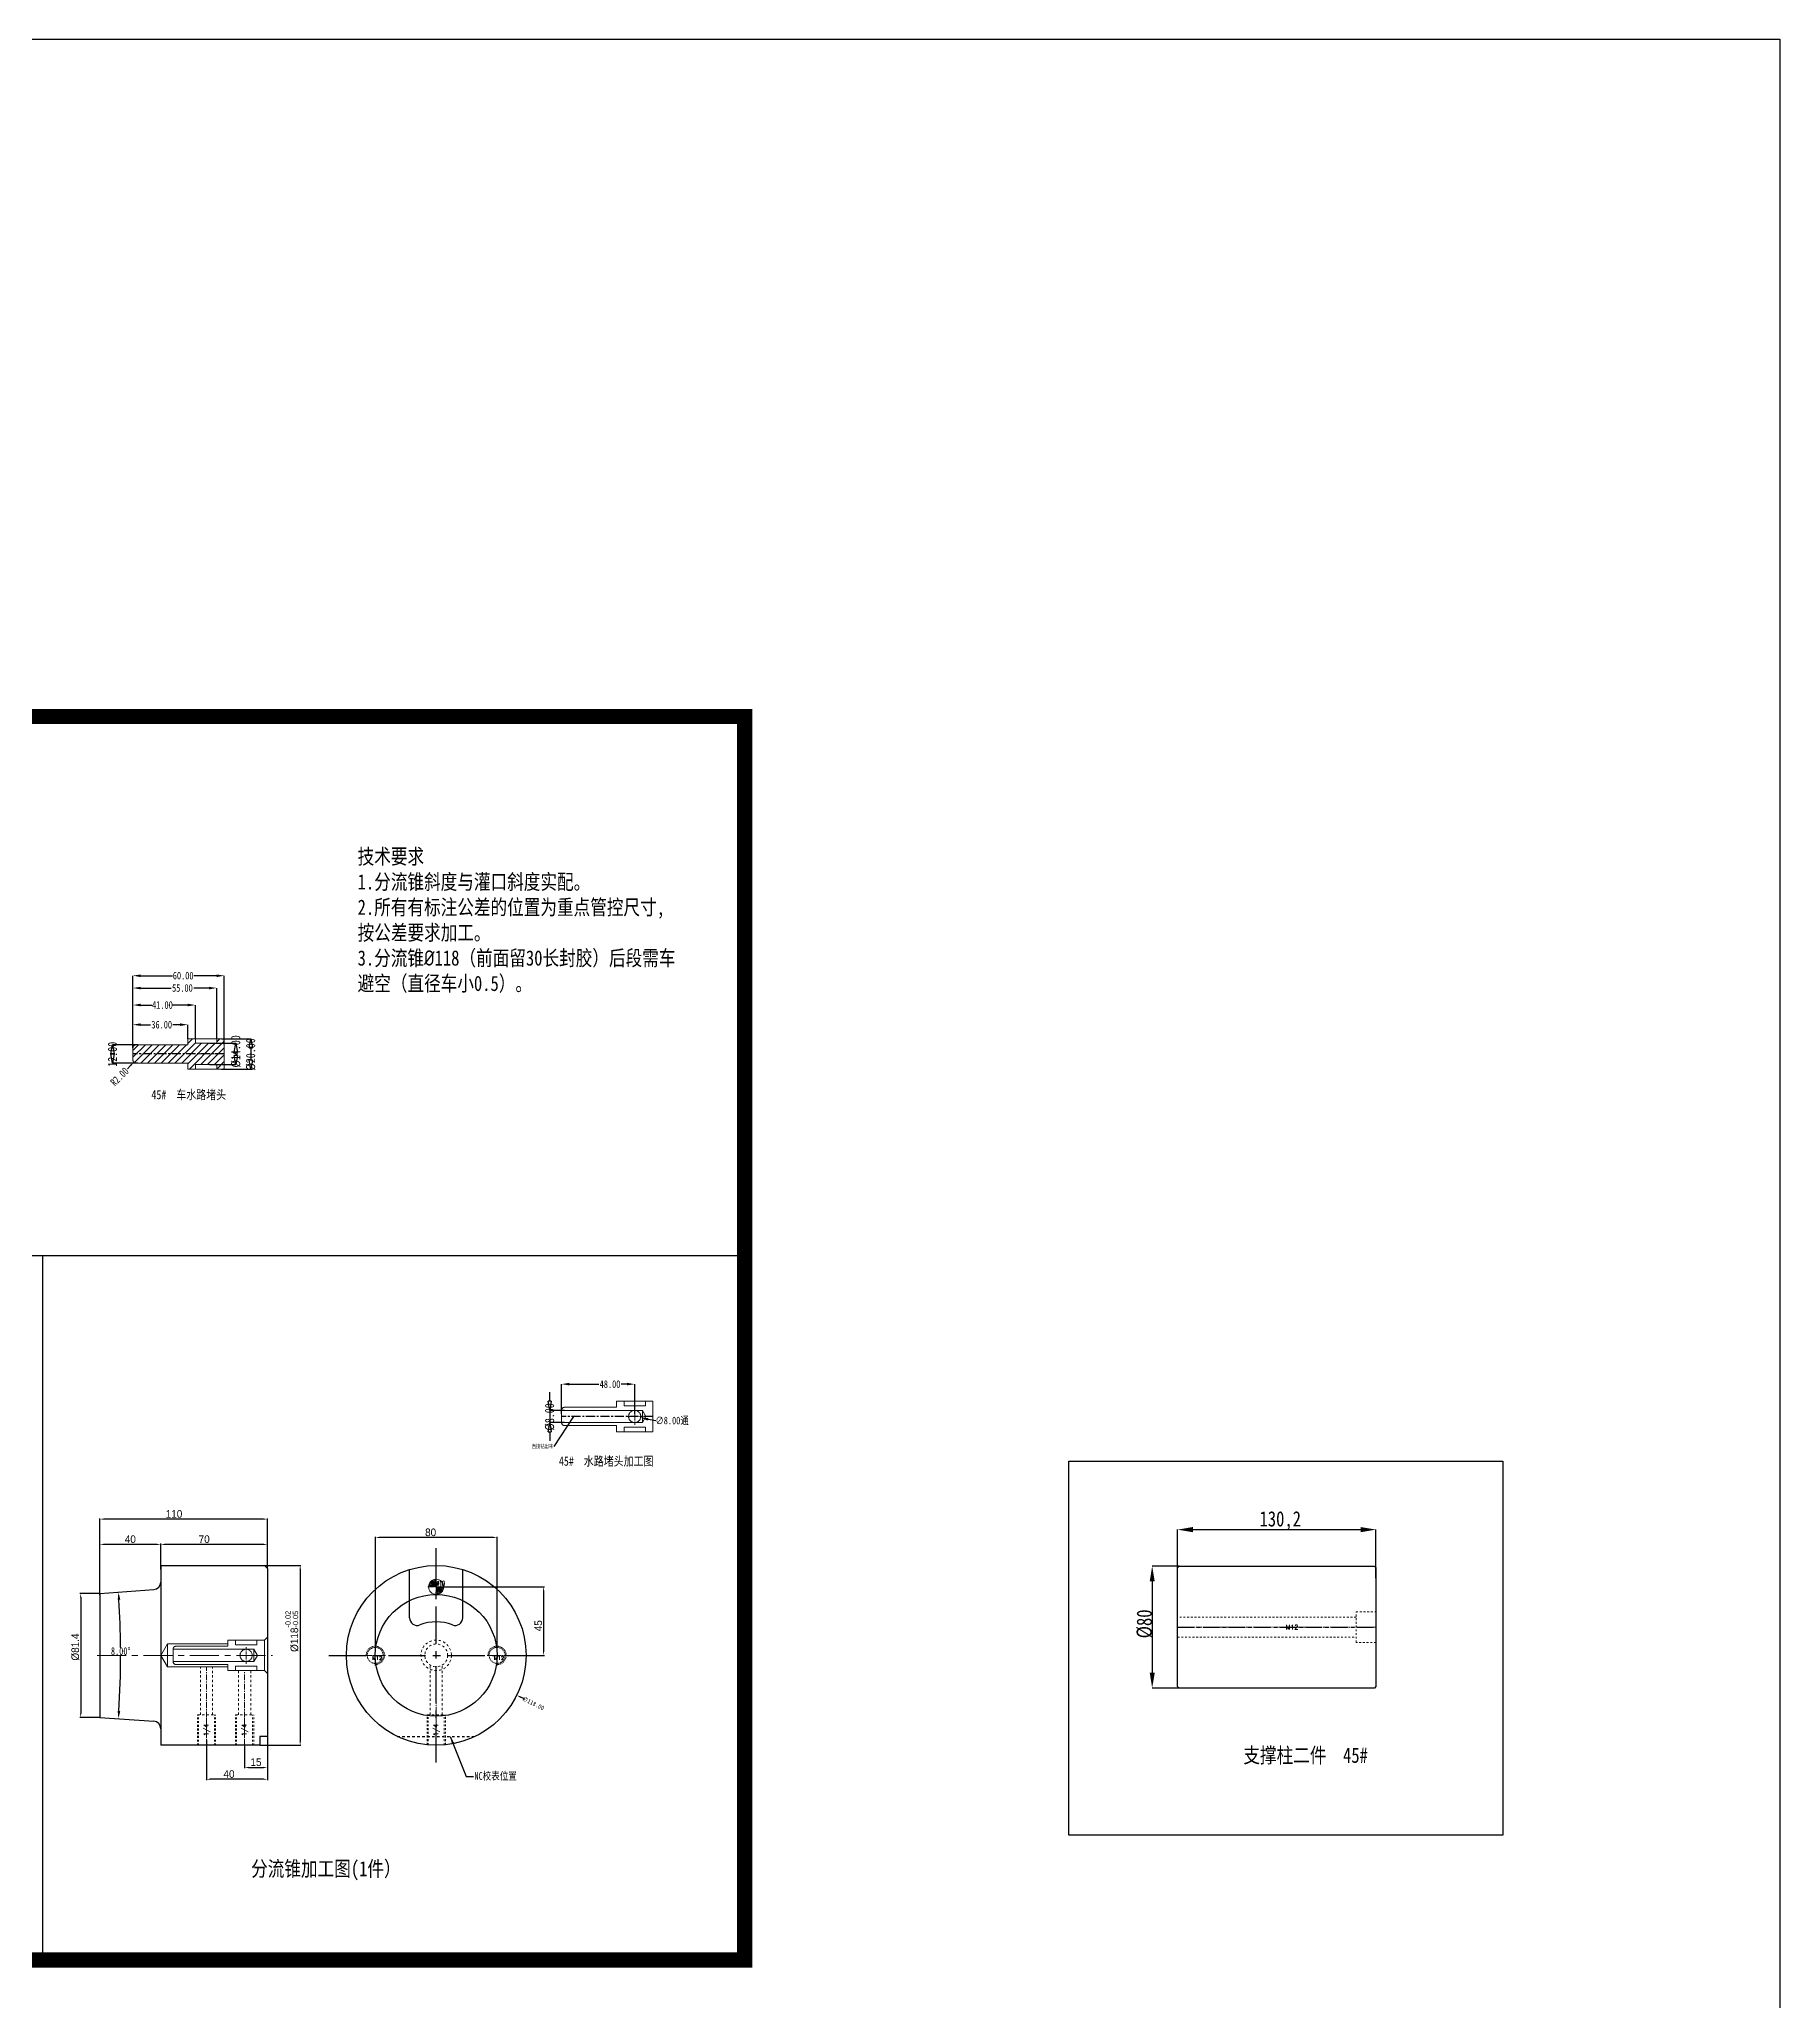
# Model space of a CAD drawing. Header units: millimetres. Extents: x -569 to 1807, y -7664 to 1724.
# Drawn here: x 664 to 1807, y 436 to 1724 of the extents above; entities that cross this region are included whole.
import ezdxf
from ezdxf.enums import TextEntityAlignment as Align

# ---------------------------------------------------------------- set-up
doc = ezdxf.new("R2010")
doc.units = ezdxf.units.MM
doc.header["$LTSCALE"] = 16.335
doc.header["$PDMODE"] = 3
doc.header["$PDSIZE"] = 0.3125
for name, pattern in [('CENTER', [0.6, 0.375, -0.075, 0.075, -0.075]), ('HIDDEN', [0.2, 0.1, -0.1]), ('HIDDENX2', [0.75, 0.5, -0.25])]:
    doc.linetypes.add(name, pattern=pattern)
doc.layers.get('0').update_dxf_attribs({"linetype": 'CONTINUOUS'})
doc.layers.get('Defpoints').update_dxf_attribs({"linetype": 'CONTINUOUS'})
for name, color, linetype, lineweight in [('cool', 153, 'HIDDEN', 9), ('epin', 13, 'CONTINUOUS', 9), ('moldbase', 7, 'CONTINUOUS', 20), ('screw', 33, 'CONTINUOUS', 13), ('虚线', 6, 'HIDDENX2', 13)]:
    doc.layers.add(name, color=color, linetype=linetype, lineweight=lineweight)
doc.layers.add('DEFAULT_2', color=8, linetype='HIDDEN')
doc.layers.add('dim', color=3, linetype='CONTINUOUS')
doc.styles.add('frame', font='PMingLiU.ttf')
doc.styles.get("Standard").update_dxf_attribs({"font": 'txt', "width": 0.8})
doc.styles.add('TXT', font='txt.shx', dxfattribs={"bigfont": 'gbcbig.shx'})
doc.styles.add('TXT05', font='txt.shx', dxfattribs={"width": 0.5, "bigfont": 'gbcbig.shx'})
doc.dimstyles.new('ISO-25', dxfattribs={"dimtxt": 3.5, "dimasz": 2.5, "dimexe": 0.5, "dimexo": 0, "dimtad": 1, "dimdsep": 46, "dimtxsty": 'frame', "dimcen": 0.09, "dimclrd": 256, "dimclre": 256, "dimclrt": 256, "dimadec": 0, "dimazin": 0, "dimtfac": 1, "dimtmove": 0, "dimatfit": 3, "dimfxl": 0, "dimarcsym": 0})
doc.dimstyles.get("Standard").update_dxf_attribs({"dimtxt": 0.15625, "dimasz": 0.1875, "dimexe": 0.125, "dimexo": 0.0625, "dimtad": 0, "dimtih": 1, "dimtoh": 1, "dimdsep": 46, "dimtxsty": 'Standard', "dimcen": 0.09, "dimadec": 0, "dimazin": 0, "dimtp": 0.01, "dimtm": 0.01, "dimtfac": 1, "dimtofl": 0, "dimtmove": 0, "dimatfit": 3, "dimfxl": 0, "dimtolj": 1, "dimarcsym": 0})
doc.dimstyles.new('STANDARD$0', dxfattribs={"dimscale": 2, "dimtxt": 3, "dimasz": 3, "dimexe": 1.25, "dimexo": 0.625, "dimgap": 0.5, "dimtad": 0, "dimdsep": 46, "dimlunit": 6, "dimtxsty": 'Standard', "dimblk": 'CLOSEDBLANK', "dimcen": 0, "dimclrt": 2, "dimazin": 2, "dimtfac": 2, "dimtmove": 1, "dimatfit": 3, "dimfxl": 0, "dimtolj": 1, "dimtzin": 0, "dimarcsym": 0})
doc.dimstyles.new('副本 ISO-25-1', dxfattribs={"dimtxt": 10, "dimasz": 10, "dimexe": 0, "dimexo": 0, "dimgap": 0, "dimtad": 1, "dimtxsty": 'Standard', "dimcen": 0, "dimclrd": 6, "dimclre": 6, "dimclrt": 4, "dimazin": 0, "dimtfac": 1, "dimtofl": 0, "dimtmove": 0, "dimatfit": 3, "dimfxl": 0, "dimarcsym": 0})

# ---------------------------------------------------------------- blocks, each defined once
blk = doc.blocks.new('*D30')
at = {"lineweight": -2}
for p, q in [((743.4, 719.2), (743.4, 736.1)), ((810.9, 735.6), (745.9, 735.6)), ((813.4, 724.7), (813.4, 736.1))]:
    blk.add_line(p, q, dxfattribs=at)
for points in [[(745.9, 736), (745.9, 735.2), (743.4, 735.6)], [(810.9, 736), (810.9, 735.2), (813.4, 735.6)]]:
    blk.add_solid(points)
at = {"layer": 'Defpoints', "color": 0}
for p in [(743.4, 735.6), (813.4, 724.7), (743.4, 719.2)]:
    blk.add_point(p, dxfattribs=at)
at = {"lineweight": 0, "insert": (771.9, 739), "char_height": 5, "attachment_point": 5, "style": 'frame'}
blk.add_mtext('70', dxfattribs=at)
blk = doc.blocks.new('*D31')
at = {"lineweight": -2}
for p, q in [((703.4, 702.2), (703.4, 752.7)), ((810.9, 752.2), (705.9, 752.2)), ((813.4, 719.7), (813.4, 752.7))]:
    blk.add_line(p, q, dxfattribs=at)
for points in [[(705.9, 752.6), (705.9, 751.8), (703.4, 752.2)], [(810.9, 752.6), (810.9, 751.8), (813.4, 752.2)]]:
    blk.add_solid(points)
at = {"layer": 'Defpoints', "color": 0}
for p in [(703.4, 752.2), (813.4, 719.7), (703.4, 702.2)]:
    blk.add_point(p, dxfattribs=at)
at = {"lineweight": 0, "insert": (752.1, 755.6), "char_height": 5, "attachment_point": 5, "style": 'frame'}
blk.add_mtext('110', dxfattribs=at)
blk = doc.blocks.new('*D32')
at = {"lineweight": -2}
for p, q in [((703.4, 702.2), (703.4, 736.1)), ((740.9, 735.6), (705.9, 735.6)), ((743.4, 719.6), (743.4, 736.1))]:
    blk.add_line(p, q, dxfattribs=at)
for points in [[(705.9, 736), (705.9, 735.2), (703.4, 735.6)], [(740.9, 736), (740.9, 735.2), (743.4, 735.6)]]:
    blk.add_solid(points)
at = {"layer": 'Defpoints', "color": 0}
for p in [(703.4, 735.6), (743.4, 719.6), (703.4, 702.2)]:
    blk.add_point(p, dxfattribs=at)
at = {"lineweight": 0, "insert": (723.4, 739), "char_height": 5, "attachment_point": 5, "style": 'frame'}
blk.add_mtext('40', dxfattribs=at)
blk = doc.blocks.new('*D33')
at = {"lineweight": -2}
for p, q in [((811.4, 721.7), (835.4, 721.7)), ((834.9, 719.2), (834.9, 606.2)), ((808.4, 603.7), (835.4, 603.7))]:
    blk.add_line(p, q, dxfattribs=at)
for points in [[(834.5, 719.2), (835.4, 719.2), (834.9, 721.7)], [(834.5, 606.2), (835.4, 606.2), (834.9, 603.7)]]:
    blk.add_solid(points)
at = {"layer": 'Defpoints', "color": 0}
for p in [(811.4, 721.7), (808.4, 603.7), (834.9, 603.7)]:
    blk.add_point(p, dxfattribs=at)
at = {"lineweight": 0, "insert": (829.5, 678.5), "char_height": 5, "attachment_point": 5, "rotation": 90, "style": 'frame'}
blk.add_mtext('%%C118{\\H0.7x;\\S-0.02^ -0.05;}', dxfattribs=at)
blk = doc.blocks.new('*D34')
at = {"lineweight": -2}
for p, q in [((813.4, 607.7), (813.4, 588.7)), ((798.4, 603.7), (798.4, 588.7)), ((800.9, 589.2), (810.9, 589.2))]:
    blk.add_line(p, q, dxfattribs=at)
for points in [[(800.9, 589.6), (800.9, 588.8), (798.4, 589.2)], [(810.9, 589.6), (810.9, 588.8), (813.4, 589.2)]]:
    blk.add_solid(points)
at = {"layer": 'Defpoints', "color": 0}
for p in [(813.4, 607.7), (798.4, 603.7), (813.4, 589.2)]:
    blk.add_point(p, dxfattribs=at)
at = {"lineweight": 0, "insert": (805.9, 592.6), "char_height": 5, "attachment_point": 5, "style": 'frame'}
blk.add_mtext('15', dxfattribs=at)
blk = doc.blocks.new('*D35')
at = {"lineweight": -2}
for p, q in [((773.4, 607.2), (773.4, 580.9)), ((813.4, 610.1), (813.4, 580.9)), ((810.9, 581.4), (775.9, 581.4))]:
    blk.add_line(p, q, dxfattribs=at)
for points in [[(775.9, 581.8), (775.9, 581), (773.4, 581.4)], [(810.9, 581.8), (810.9, 581), (813.4, 581.4)]]:
    blk.add_solid(points)
at = {"layer": 'Defpoints', "color": 0}
for p in [(773.4, 607.2), (813.4, 610.1), (773.4, 581.4)]:
    blk.add_point(p, dxfattribs=at)
at = {"lineweight": 0, "insert": (788.2, 584.8), "char_height": 5, "attachment_point": 5, "style": 'frame'}
blk.add_mtext('40', dxfattribs=at)
blk = doc.blocks.new('*D36')
at = {"lineweight": -2}
for p, q in [((929.8, 707.7), (995.3, 707.7)), ((994.8, 705.2), (994.8, 665.2)), ((973, 662.7), (995.3, 662.7))]:
    blk.add_line(p, q, dxfattribs=at)
for points in [[(994.4, 705.2), (995.2, 705.2), (994.8, 707.7)], [(994.4, 665.2), (995.2, 665.2), (994.8, 662.7)]]:
    blk.add_solid(points)
at = {"layer": 'Defpoints', "color": 0}
for p in [(929.8, 707.7), (973, 662.7), (994.8, 662.7)]:
    blk.add_point(p, dxfattribs=at)
at = {"lineweight": 0, "insert": (991.3, 682.2), "char_height": 5, "attachment_point": 5, "rotation": 90, "style": 'frame'}
blk.add_mtext('45', dxfattribs=at)
blk = doc.blocks.new('*D37')
at = {"lineweight": -2}
for p, q in [((884.3, 669.3), (884.3, 740.6)), ((961.8, 740.1), (886.8, 740.1)), ((964.3, 669.3), (964.3, 740.6))]:
    blk.add_line(p, q, dxfattribs=at)
for points in [[(886.8, 740.5), (886.8, 739.7), (884.3, 740.1)], [(961.8, 740.5), (961.8, 739.7), (964.3, 740.1)]]:
    blk.add_solid(points)
at = {"layer": 'Defpoints', "color": 0}
for p in [(884.3, 740.1), (884.3, 669.3), (964.3, 669.3)]:
    blk.add_point(p, dxfattribs=at)
at = {"lineweight": 0, "insert": (920.6, 743.5), "char_height": 5, "attachment_point": 5, "style": 'frame'}
blk.add_mtext('80', dxfattribs=at)
blk = doc.blocks.new('*D53')
at = {"lineweight": -2}
for p, q in [((703.4, 703.4), (690.3, 703.4)), ((690.8, 700.9), (690.8, 624.5)), ((703.4, 622), (690.3, 622))]:
    blk.add_line(p, q, dxfattribs=at)
for points in [[(690.4, 700.9), (691.2, 700.9), (690.8, 703.4)], [(690.4, 624.5), (691.2, 624.5), (690.8, 622)]]:
    blk.add_solid(points)
at = {"layer": 'Defpoints', "color": 0}
for p in [(703.4, 703.4), (690.8, 622), (703.4, 622)]:
    blk.add_point(p, dxfattribs=at)
at = {"lineweight": 0, "insert": (687.3, 668.2), "char_height": 5, "attachment_point": 5, "rotation": 90, "style": 'frame'}
blk.add_mtext('%%c81.4', dxfattribs=at)
blk = doc.blocks.new('*D54')
at = {"color": 4, "lineweight": -2}
for start, end in [(0.508, 3.519), (356.481, 0.027)]:
    blk.add_arc((121.4, 662.7), 595.6, start, end, dxfattribs=at)
at = {"color": 4}
for points in [[(715.1, 699.2), (716.8, 699.4), (715.6, 704.3)], [(716.8, 626.1), (715.1, 626.2), (715.6, 621.2)]]:
    blk.add_solid(points, dxfattribs=at)
at = {"layer": 'Defpoints', "color": 0}
for p in [(703.4, 703.4), (738.8, 705.9), (716.9, 648.9), (703.4, 622), (738.8, 619.6)]:
    blk.add_point(p, dxfattribs=at)
at = {"color": 6, "insert": (717.1, 665.5), "char_height": 5, "attachment_point": 5}
blk.add_mtext('\\A1;8.00°', dxfattribs=at)
blk = doc.blocks.new('screw_m12_g')
at = {"layer": 'screw', "color": 1, "linetype": 'CENTER', "ltscale": 0.24}
for p, q in [((-6.6, 0), (6.6, 0)), ((0, -6.6), (0, 6.6))]:
    blk.add_line(p, q, dxfattribs=at)
at = {"layer": 'screw', "color": 33, "linetype": 'HIDDEN', "ltscale": 0.24}
blk.add_circle((0, 0), 5.25, dxfattribs=at)
at = {"layer": 'screw', "color": 92, "linetype": 'HIDDEN', "ltscale": 0.24}
blk.add_arc((0, 0), 6, 270, 180, dxfattribs=at)
at = {"layer": 'screw', "color": 6, "style": 'TXT'}
blk.add_text('M12', height=2.4, dxfattribs=at).set_placement((-2.04, -3))
blk = doc.blocks.new('epin_ejp_10')
at = {"layer": 'epin'}
h = blk.add_hatch(dxfattribs=at)
h.set_pattern_fill('_ANSI31', color=123, scale=0.25, angle=90, style=0)
h.set_pattern_definition([(135, (-1645.23396, 6741.0989), (-0.56126601, -0.56126601), [])])
h.paths.add_polyline_path([(0, 5, 0.414214), (-5, 0), (0, 0)])
h.paths.add_polyline_path([(5, 0), (0, 0), (0, -5, 0.414214)])
at = {"layer": 'epin', "color": 1, "linetype": 'CENTER', "ltscale": 0.219913}
for p, q in [((-5.5, 0), (5.5, 0)), ((0, -5.5), (0, 5.5))]:
    blk.add_line(p, q, dxfattribs=at)
at = {"layer": 'epin'}
blk.add_circle((0, 0), 5, dxfattribs=at)
at = {"layer": 'epin', "color": 6, "style": 'TXT05', "width": 0.5}
blk.add_text('%%c10', height=3.5, dxfattribs=at).set_placement((0.2, 0.5))
blk = doc.blocks.new('*D60')
at = {"color": 3, "linetype": 'Continuous', "lineweight": -2}
blk.add_line((982.5, 633.9), (979.8, 635.3), dxfattribs=at)
at = {"color": 3}
blk.add_solid([(980.1, 635.7), (979.6, 634.8), (977.1, 636.6)], dxfattribs=at)
at = {"layer": 'Defpoints', "color": 0}
for p in [(871.4, 688.9), (977.1, 636.6)]:
    blk.add_point(p, dxfattribs=at)
at = {"color": 6, "insert": (987.9, 631.3), "char_height": 3, "attachment_point": 5, "rotation": 333.6915}
blk.add_mtext('\\A1;∅118.00', dxfattribs=at)
blk = doc.blocks.new('*D61')
at = {"color": 4, "lineweight": -2}
blk.add_line((1068.5, 816.7), (1063.4, 817.7), dxfattribs=at)
at = {"color": 4}
blk.add_solid([(1063.6, 818.6), (1063.2, 816.9), (1058.5, 818.8)], dxfattribs=at)
at = {"layer": 'Defpoints', "color": 0}
for p in [(1050.7, 820.4), (1058.5, 818.8)]:
    blk.add_point(p, dxfattribs=at)
at = {"color": 6, "insert": (1079.2, 816.7), "char_height": 5, "attachment_point": 5}
blk.add_mtext('\\A1;∅8.00{\\fSimSun|b0|i0|c134|p2;通}', dxfattribs=at)
blk = doc.blocks.new('*D62')
at = {"color": 4, "lineweight": -2}
for p, q in [((1006.6, 821.3), (1006.6, 840.8)), ((1011.6, 840.8), (1031, 840.8)), ((1049.6, 840.8), (1045.7, 840.8)), ((1054.6, 821.3), (1054.6, 840.8))]:
    blk.add_line(p, q, dxfattribs=at)
at = {"color": 4}
for points in [[(1011.6, 841.7), (1011.6, 840), (1006.6, 840.8)], [(1049.6, 841.7), (1049.6, 840), (1054.6, 840.8)]]:
    blk.add_solid(points, dxfattribs=at)
at = {"layer": 'Defpoints', "color": 0}
for p in [(1006.6, 840.8), (1006.6, 821.3), (1054.6, 821.3)]:
    blk.add_point(p, dxfattribs=at)
at = {"color": 6, "insert": (1038.4, 840.8), "char_height": 5, "attachment_point": 5}
blk.add_mtext('\\A1;48.00', dxfattribs=at)
blk = doc.blocks.new('_ClosedBlank')
at = {"color": 0, "linetype": 'ByBlock', "lineweight": -2}
for p, q in [((-1, 0.17), (0, 0)), ((-1, 0.17), (-1, -0.17)), ((0, 0), (-1, -0.17))]:
    blk.add_line(p, q, dxfattribs=at)
blk = doc.blocks.new('*D41')
at = {"color": 6, "lineweight": -2}
for p, q in [((998.8, 829.6), (998.8, 835.6)), ((1008.5, 823.6), (998.8, 823.6)), ((998.8, 823.6), (998.8, 815.6)), ((1008.5, 815.6), (998.8, 815.6)), ((998.8, 809.6), (998.8, 803.6))]:
    blk.add_line(p, q, dxfattribs=at)
at = {"layer": 'Defpoints', "color": 0}
for p in [(998.8, 815.6), (1008.5, 823.6), (1008.5, 815.6)]:
    blk.add_point(p, dxfattribs=at)
at = {"color": 6, "lineweight": -2, "xscale": 6, "yscale": 6, "zscale": 6}
for p, rotation in [((998.8, 823.6), 270), ((998.8, 815.6), 90)]:
    blk.add_blockref('_ClosedBlank', p, dxfattribs=dict(at, rotation=rotation))
at = {"color": 4, "insert": (998.8, 819.3), "char_height": 6, "attachment_point": 5, "rotation": 90}
blk.add_mtext('\\A1;%%c8.00', dxfattribs=at)
blk = doc.blocks.new('*D42')
at = {"color": 6, "lineweight": -2}
for p, q in [((728.4, 1063.6), (711.7, 1063.6)), ((728.4, 1051.6), (711.7, 1051.6))]:
    blk.add_line(p, q, dxfattribs=at)
at = {"layer": 'Defpoints', "color": 0}
for p in [(728.4, 1063.6), (711.7, 1051.6), (728.4, 1051.6)]:
    blk.add_point(p, dxfattribs=at)
at = {"color": 6, "lineweight": -2, "xscale": 6, "yscale": 6, "zscale": 6}
for p, rotation in [((711.7, 1063.6), 90), ((711.7, 1051.6), 270)]:
    blk.add_blockref('_ClosedBlank', p, dxfattribs=dict(at, rotation=rotation))
at = {"color": 4, "insert": (711.7, 1057.4), "char_height": 6, "attachment_point": 5, "rotation": 90}
blk.add_mtext('\\A1;12.00', dxfattribs=at)
blk = doc.blocks.new('*D63')
at = {"color": 4, "lineweight": -2}
for p, q in [((725.1, 1061.6), (725.1, 1076.8)), ((730.1, 1076.8), (736.7, 1076.8)), ((756.1, 1076.8), (751.3, 1076.8)), ((761.1, 1067.6), (761.1, 1076.8))]:
    blk.add_line(p, q, dxfattribs=at)
at = {"color": 4}
for points in [[(730.1, 1077.7), (730.1, 1076), (725.1, 1076.8)], [(756.1, 1077.7), (756.1, 1076), (761.1, 1076.8)]]:
    blk.add_solid(points, dxfattribs=at)
at = {"layer": 'Defpoints', "color": 0}
for p in [(761.1, 1076.8), (725.1, 1061.6), (761.1, 1067.6)]:
    blk.add_point(p, dxfattribs=at)
at = {"color": 6, "insert": (744, 1076.8), "char_height": 5, "attachment_point": 5}
blk.add_mtext('\\A1;36.00', dxfattribs=at)
blk = doc.blocks.new('*D64')
at = {"color": 4, "lineweight": -2}
for p, q in [((725.1, 1061.6), (725.1, 1089.7)), ((730.1, 1089.7), (737.8, 1089.7)), ((761.1, 1089.7), (751.1, 1089.7)), ((766.1, 1067.6), (766.1, 1089.7))]:
    blk.add_line(p, q, dxfattribs=at)
at = {"color": 4}
for points in [[(730.1, 1090.6), (730.1, 1088.9), (725.1, 1089.7)], [(761.1, 1090.6), (761.1, 1088.9), (766.1, 1089.7)]]:
    blk.add_solid(points, dxfattribs=at)
at = {"layer": 'Defpoints', "color": 0}
for p in [(766.1, 1089.7), (725.1, 1061.6), (766.1, 1067.6)]:
    blk.add_point(p, dxfattribs=at)
at = {"color": 6, "insert": (744.5, 1089.7), "char_height": 5, "attachment_point": 5}
blk.add_mtext('\\A1;41.00', dxfattribs=at)
blk = doc.blocks.new('*D65')
at = {"color": 4, "lineweight": -2}
for p, q in [((725.1, 1061.6), (725.1, 1100.9)), ((730.1, 1100.9), (750.3, 1100.9)), ((775.1, 1100.9), (765, 1100.9)), ((780.1, 1067.6), (780.1, 1100.9))]:
    blk.add_line(p, q, dxfattribs=at)
at = {"color": 4}
for points in [[(730.1, 1101.7), (730.1, 1100), (725.1, 1100.9)], [(775.1, 1101.7), (775.1, 1100), (780.1, 1100.9)]]:
    blk.add_solid(points, dxfattribs=at)
at = {"layer": 'Defpoints', "color": 0}
for p in [(780.1, 1100.9), (725.1, 1061.6), (780.1, 1067.6)]:
    blk.add_point(p, dxfattribs=at)
at = {"color": 6, "insert": (757.6, 1100.9), "char_height": 5, "attachment_point": 5}
blk.add_mtext('\\A1;55.00', dxfattribs=at)
blk = doc.blocks.new('*D66')
at = {"color": 4, "lineweight": -2}
for p, q in [((725.1, 1061.6), (725.1, 1109)), ((730.1, 1109), (751.1, 1109)), ((780.1, 1109), (765.1, 1109)), ((785.1, 1063.9), (785.1, 1109))]:
    blk.add_line(p, q, dxfattribs=at)
at = {"color": 4}
for points in [[(730.1, 1109.8), (730.1, 1108.1), (725.1, 1109)], [(780.1, 1109.8), (780.1, 1108.1), (785.1, 1109)]]:
    blk.add_solid(points, dxfattribs=at)
at = {"layer": 'Defpoints', "color": 0}
for p in [(785.1, 1109), (725.1, 1061.6), (785.1, 1063.9)]:
    blk.add_point(p, dxfattribs=at)
at = {"color": 6, "insert": (758.1, 1109), "char_height": 5, "attachment_point": 5}
blk.add_mtext('\\A1;60.00', dxfattribs=at)
blk = doc.blocks.new('*D67')
at = {"color": 6, "lineweight": -2}
for p, q in [((775.5, 1064.6), (792.7, 1064.6)), ((792.7, 1058.6), (792.7, 1056.6)), ((775.5, 1050.6), (792.7, 1050.6))]:
    blk.add_line(p, q, dxfattribs=at)
at = {"layer": 'Defpoints', "color": 0}
for p in [(775.5, 1064.6), (775.5, 1050.6), (792.7, 1050.6)]:
    blk.add_point(p, dxfattribs=at)
at = {"color": 6, "lineweight": -2, "xscale": 6, "yscale": 6, "zscale": 6}
for p, rotation in [((792.7, 1064.6), 90), ((792.7, 1050.6), 270)]:
    blk.add_blockref('_ClosedBlank', p, dxfattribs=dict(at, rotation=rotation))
at = {"color": 4, "insert": (792.7, 1059.3), "char_height": 6, "attachment_point": 5, "rotation": 90}
blk.add_mtext('\\A1;%%c14.00', dxfattribs=at)
blk = doc.blocks.new('*D68')
at = {"color": 6, "lineweight": -2}
for p, q in [((783.2, 1067.6), (802.5, 1067.6)), ((802.5, 1061.6), (802.5, 1053.6)), ((783.2, 1047.6), (802.5, 1047.6))]:
    blk.add_line(p, q, dxfattribs=at)
at = {"layer": 'Defpoints', "color": 0}
for p in [(783.2, 1067.6), (783.2, 1047.6), (802.5, 1047.6)]:
    blk.add_point(p, dxfattribs=at)
at = {"color": 6, "lineweight": -2, "xscale": 6, "yscale": 6, "zscale": 6}
for p, rotation in [((802.5, 1067.6), 90), ((802.5, 1047.6), 270)]:
    blk.add_blockref('_ClosedBlank', p, dxfattribs=dict(at, rotation=rotation))
at = {"color": 4, "insert": (802.5, 1057.3), "char_height": 6, "attachment_point": 5, "rotation": 90}
blk.add_mtext('\\A1;%%c20.00', dxfattribs=at)
blk = doc.blocks.new('*D69')
at = {"color": 6, "lineweight": -2}
blk.add_line((721.5, 1047.9), (723.6, 1050), dxfattribs=at)
at = {"color": 6}
blk.add_solid([(723.2, 1050.4), (724, 1049.7), (725.7, 1052.2)], dxfattribs=at)
at = {"layer": 'Defpoints', "color": 0}
for p in [(725.7, 1052.2), (727.1, 1053.6)]:
    blk.add_point(p, dxfattribs=at)
at = {"color": 4, "insert": (716.3, 1042.7), "char_height": 5, "attachment_point": 5, "rotation": 45.2565}
blk.add_mtext('\\A1;R2.00', dxfattribs=at)
blk = doc.blocks.new('*D193')
at = {"color": 6, "lineweight": -2}
for p, q in [((1412.1, 721.3), (1394.4, 721.3)), ((1394.4, 711.3), (1394.4, 651.3)), ((1412.1, 641.3), (1394.4, 641.3))]:
    blk.add_line(p, q, dxfattribs=at)
at = {"color": 6}
for points in [[(1392.8, 711.3), (1396.1, 711.3), (1394.4, 721.3)], [(1392.8, 651.3), (1396.1, 651.3), (1394.4, 641.3)]]:
    blk.add_solid(points, dxfattribs=at)
at = {"layer": 'Defpoints', "color": 0}
for p in [(1412.1, 721.3), (1394.4, 641.3), (1412.1, 641.3)]:
    blk.add_point(p, dxfattribs=at)
at = {"color": 4, "insert": (1389.4, 683.4), "char_height": 10, "attachment_point": 5, "rotation": 90}
blk.add_mtext('%%c80', dxfattribs=at)
blk = doc.blocks.new('*D194')
at = {"color": 6, "lineweight": -2}
for p, q in [((1411.1, 713.5), (1411.1, 745.3)), ((1421.1, 745.3), (1531.3, 745.3)), ((1541.3, 713.5), (1541.3, 745.3))]:
    blk.add_line(p, q, dxfattribs=at)
at = {"color": 6}
for points in [[(1421.1, 747), (1421.1, 743.6), (1411.1, 745.3)], [(1531.3, 747), (1531.3, 743.6), (1541.3, 745.3)]]:
    blk.add_solid(points, dxfattribs=at)
at = {"layer": 'Defpoints', "color": 0}
for p in [(1541.3, 745.3), (1411.1, 713.5), (1541.3, 713.5)]:
    blk.add_point(p, dxfattribs=at)
at = {"color": 4, "insert": (1478.5, 751.1), "char_height": 10, "attachment_point": 5}
blk.add_mtext('130,2', dxfattribs=at)

msp = doc.modelspace()

# ---------------------------------------------------------------- hatches: boundary and pattern name
h = msp.add_hatch()
h.set_pattern_fill('ANSI31', color=4, style=0)
h.set_pattern_definition([(45, (291.9508, 200.2068), (-2.245064, 2.245064), [])])
h.paths.add_polyline_path([(766.119, 1064.588), (766.119, 1067.588), (761.119, 1067.588), (761.119, 1063.588), (727.119, 1063.588, 0.41421356), (725.119, 1061.588), (725.119, 1057.588), (785.119, 1057.588), (785.119, 1067.588), (780.119, 1067.588), (780.119, 1064.588)])
h.paths.add_polyline_path([(725.119, 1057.588), (725.119, 1053.588, 0.41421356), (727.119, 1051.588), (761.119, 1051.588), (761.119, 1047.588), (766.119, 1047.588), (766.119, 1050.588), (780.119, 1050.588), (780.119, 1047.588), (785.119, 1047.588), (785.119, 1057.588), (778.619, 1057.588), (778.619, 1057.588), (767.619, 1057.588), (767.619, 1057.588)])

# ---------------------------------------------------------------- linework, layer by layer
at = {"color": 1, "linetype": 'CENTER', "ltscale": 0.970285}
for p, q in [((785.119, 1057.588), (725.119, 1057.588)), ((1066.587, 819.616), (1006.587, 819.616))]:
    msp.add_line(p, q, dxfattribs=at)
for p, q in [((158.195, 925.273), (1126.853, 925.273)), ((665.795, 925.273), (665.795, 462.694)), ((743.44, 721.735), (743.44, 603.734)), ((743.44, 721.735), (811.44, 721.734)), ((811.44, 721.734), (813.44, 719.734)), ((1411.121, 720.281), (1412.121, 721.281)), ((1412.121, 721.281), (1540.321, 721.281)), ((1540.321, 721.281), (1541.321, 720.281)), ((813.44, 719.734), (813.44, 609.427)), ((1411.121, 642.281), (1411.121, 720.281)), ((1541.321, 720.281), (1541.321, 642.281)), ((703.44, 703.434), (738.789, 705.906)), ((703.44, 703.434), (703.44, 622.035)), ((1412.121, 641.281), (1411.121, 642.281)), ((1540.321, 641.281), (1412.121, 641.281)), ((1541.321, 642.281), (1540.321, 641.281)), ((703.44, 622.035), (738.789, 619.563)), ((813.44, 609.543), (808.44, 609.543)), ((808.44, 609.543), (808.44, 603.734)), ((808.44, 603.734), (743.44, 603.734))]:
    msp.add_line(p, q)
at = {"color": 1, "linetype": 'CENTER', "ltscale": 3.980655}
for p, q in [((924.257, 592.334), (924.257, 733.134)), ((853.857, 662.734), (994.657, 662.734))]:
    msp.add_line(p, q, dxfattribs=at)
at = {"color": 3, "linetype": 'Continuous'}
for p, q in [((906.757, 687.426), (906.757, 719.079)), ((941.757, 687.426), (941.757, 719.079))]:
    msp.add_line(p, q, dxfattribs=at)
at = {"color": 1, "linetype": 'CENTER', "ltscale": 1.719145}
msp.add_line((1411.121, 681.281), (1541.321, 681.281), dxfattribs=at)
for points in [[(-569.185, 1723.829), (1806.515, 1723.829), (1806.515, -7663.694), (-569.185, -7663.694)], [(1339.727, 790.318), (1624.643, 790.318), (1624.643, 544.625), (1339.727, 544.625)]]:
    msp.add_lwpolyline(points, close=True)
at = {"const_width": 10}
msp.add_lwpolyline([(1126.853, 462.694), (158.195, 462.694), (158.195, 1279.154), (1126.853, 1279.154)], close=True, dxfattribs=at)
for radius in [59, 40]:
    msp.add_circle((924.257, 662.734), radius)
for centre, start, end in [((738.44, 710.893), 274, 360), ((738.44, 614.576), 0, 86)]:
    msp.add_arc(centre, 5, start, end)
at = {"color": 3, "linetype": 'Continuous'}
for centre, radius, start, end in [((911.757, 687.426), 5, 180, 290.924832), ((924.257, 654.734), 30, 69.075168, 110.924832), ((936.757, 687.426), 5, 249.075168, 0)]:
    msp.add_arc(centre, radius, start, end, dxfattribs=at)
at = {"layer": 'cool', "ltscale": 0.932966}
for p, q in [((769.44, 623.734), (769.44, 655.234)), ((777.44, 623.734), (777.44, 655.234)), ((794.44, 623.734), (794.44, 652.734)), ((802.44, 623.734), (802.44, 652.734)), ((920.257, 623.734), (920.257, 656.39)), ((928.257, 623.734), (928.257, 656.39)), ((767.44, 623.734), (779.44, 623.734)), ((792.44, 623.734), (804.44, 623.734)), ((918.257, 623.734), (930.257, 623.734))]:
    msp.add_line(p, q, dxfattribs=at)
at = {"layer": 'cool', "color": 1, "linetype": 'CENTER', "ltscale": 0.621977}
for p, q in [((773.44, 603.734), (773.44, 655.234)), ((798.44, 603.734), (798.44, 652.734)), ((924.257, 618.734), (924.257, 654.734))]:
    msp.add_line(p, q, dxfattribs=at)
at = {"layer": 'cool', "ltscale": 0.932966}
for radius in [10, 7.5]:
    msp.add_circle((924.257, 662.734), radius, dxfattribs=at)
at = {"layer": 'DEFAULT_2', "color": 8, "linetype": 'HIDDEN'}
msp.add_line((898.73, 609.543), (949.784, 609.543), dxfattribs=at)
at = {"layer": 'moldbase', "color": 1, "linetype": 'CENTER', "ltscale": 3.109887}
msp.add_line((701.581, 662.734), (816.776, 662.734), dxfattribs=at)
at = {"layer": 'screw', "color": 8, "linetype": 'HIDDEN', "ltscale": 0.746373}
for p, q in [((1528.321, 687.781), (1411.121, 687.781)), ((1528.321, 671.281), (1528.321, 691.281)), ((1528.321, 691.281), (1541.321, 691.281)), ((1411.121, 674.781), (1528.321, 674.781)), ((1541.321, 671.281), (1528.321, 671.281))]:
    msp.add_line(p, q, dxfattribs=at)
at = {"layer": 'screw', "color": 1, "linetype": 'CENTER', "ltscale": 0.466483}
for p, q in [((1541.321, 681.281), (1411.121, 681.281)), ((773.44, 603.734), (773.44, 623.734)), ((798.44, 603.734), (798.44, 623.734)), ((924.257, 603.734), (924.257, 623.734))]:
    msp.add_line(p, q, dxfattribs=at)
at = {"layer": 'screw', "color": 92, "linetype": 'HIDDEN', "ltscale": 0.746373}
for p, q in [((767.44, 603.734), (767.44, 623.734)), ((779.44, 603.734), (779.44, 623.734)), ((792.44, 603.734), (792.44, 623.734)), ((804.44, 603.734), (804.44, 623.734)), ((918.257, 604.04), (918.257, 623.734)), ((930.257, 604.04), (930.257, 623.734))]:
    msp.add_line(p, q, dxfattribs=at)
at = {"layer": 'screw', "linetype": 'HIDDEN', "ltscale": 0.746373}
for p, q in [((768.19, 603.734), (768.19, 623.734)), ((778.69, 603.734), (778.69, 623.734)), ((793.19, 603.734), (793.19, 623.734)), ((803.69, 603.734), (803.69, 623.734)), ((919.007, 603.968), (919.007, 623.734)), ((929.507, 603.968), (929.507, 623.734))]:
    msp.add_line(p, q, dxfattribs=at)
at = {"layer": '虚线', "ltscale": 10}
for p, q in [((725.119, 1053.588), (725.119, 1061.588)), ((761.119, 1063.588), (727.119, 1063.588)), ((761.119, 1067.588), (761.119, 1063.588)), ((785.119, 1067.588), (761.119, 1067.588)), ((766.119, 1067.588), (766.119, 1064.588)), ((780.119, 1064.588), (766.119, 1064.588)), ((780.119, 1067.588), (780.119, 1064.588)), ((785.119, 1067.588), (785.119, 1047.588)), ((761.119, 1051.588), (727.119, 1051.588)), ((761.119, 1047.588), (761.119, 1051.588)), ((785.119, 1047.588), (761.119, 1047.588)), ((766.119, 1047.588), (766.119, 1050.588)), ((780.119, 1050.588), (766.119, 1050.588)), ((780.119, 1047.588), (780.119, 1050.588)), ((1042.587, 825.616), (1008.587, 825.616)), ((1042.587, 829.616), (1042.587, 825.616)), ((1066.587, 829.616), (1042.587, 829.616)), ((1047.587, 829.616), (1047.587, 826.616)), ((1061.587, 826.616), (1047.587, 826.616)), ((1061.587, 829.616), (1061.587, 826.616)), ((1066.587, 829.616), (1066.587, 809.616)), ((1001.587, 823.616), (1059.712, 823.616)), ((1001.587, 815.616), (1059.689, 815.616)), ((1006.587, 815.616), (1006.587, 823.616)), ((1042.587, 813.616), (1008.587, 813.616)), ((1042.587, 809.616), (1042.587, 813.616)), ((1047.587, 809.616), (1047.587, 812.616)), ((1061.587, 812.616), (1047.587, 812.616)), ((1062.009, 819.634), (1059.689, 815.616)), ((1059.71, 823.616), (1059.691, 815.62)), ((1062.009, 819.634), (1059.71, 823.616)), ((1061.587, 809.616), (1061.587, 812.616)), ((1066.587, 809.616), (1042.587, 809.616)), ((743.44, 662.734), (747.77, 670.234)), ((787.44, 670.234), (747.77, 670.234)), ((747.77, 670.234), (747.77, 655.234)), ((787.44, 672.734), (787.44, 668.734)), ((811.44, 672.734), (787.44, 672.734)), ((792.44, 672.734), (792.44, 669.734)), ((806.44, 669.734), (792.44, 669.734)), ((806.44, 672.734), (806.44, 669.734)), ((811.44, 672.734), (813.44, 674.734)), ((811.44, 672.734), (811.44, 652.734)), ((743.44, 662.734), (747.77, 655.234)), ((751.44, 666.734), (804.564, 666.734)), ((751.44, 658.734), (751.44, 666.734)), ((751.44, 658.734), (804.542, 658.734)), ((787.44, 668.734), (753.438, 668.734)), ((806.861, 662.752), (804.542, 658.734)), ((804.562, 666.734), (804.544, 658.738)), ((806.861, 662.752), (804.562, 666.734)), ((787.44, 655.234), (747.77, 655.234)), ((787.44, 656.734), (753.44, 656.734)), ((787.44, 652.734), (787.44, 656.734)), ((811.44, 652.734), (787.44, 652.734)), ((792.44, 652.734), (792.44, 655.734)), ((806.44, 655.734), (792.44, 655.734)), ((806.44, 652.734), (806.44, 655.734)), ((811.44, 652.734), (813.44, 650.734))]:
    msp.add_line(p, q, dxfattribs=at)
at = {"layer": '虚线', "color": 1, "linetype": 'CENTER', "ltscale": 0.310989}
for p, q in [((767.619, 1057.588), (778.619, 1057.588)), ((1054.587, 814.116), (1054.587, 825.116)), ((1049.087, 819.616), (1060.087, 819.616)), ((793.94, 662.734), (804.94, 662.734)), ((799.44, 657.234), (799.44, 668.234))]:
    msp.add_line(p, q, dxfattribs=at)
at = {"layer": '虚线', "ltscale": 10}
for centre in [(1054.587, 819.616), (799.44, 662.734)]:
    msp.add_circle(centre, 4, dxfattribs=at)
for centre, start, end in [((727.119, 1061.588), 90, 180), ((727.119, 1053.588), 180, 270), ((1008.587, 823.616), 90, 180), ((1008.587, 815.616), 180, 270), ((753.44, 666.734), 90, 180), ((753.44, 658.734), 180, 270)]:
    msp.add_arc(centre, 2, start, end, dxfattribs=at)

# ---------------------------------------------------------------- block references
at = {"layer": 'epin'}
msp.add_blockref('epin_ejp_10', (924.257, 707.734), dxfattribs=at)
at = {"layer": 'screw'}
for p in [(884.257, 662.734), (964.257, 662.734)]:
    msp.add_blockref('screw_m12_g', p, dxfattribs=at)

# ---------------------------------------------------------------- texts
at = {"attachment_point": 1}
for s, insert, char_height, width in [('{\\fSimSun|b0|i0|c134|p2;技术要求\\P1.分流锥斜度与灌口斜度实配。\\P2.所有有标注公差的位置为重点管控尺寸,按公差要求加工。\\P3.分流锥\\fISOCPEUR|b0|i0|c0|p34;%%C\\fSimSun|b0|i0|c134|p2;118（前面留30长封胶）后段需车避空（直径车小0.5）。}', (872.649, 1192.308), 10, 209.44801), ('{\\fSimSun|b0|i0|c134|p2;45#  车水路堵头}', (737.257, 1033.885), 6, 71.53055), ('{\\fSimSun|b0|i0|c134|p2;45#  水路堵头加工图}', (1004.835, 793.278), 6, 71.53055), ('{\\fSimSun|b0|i0|c134|p2;支撑柱二件  45#}', (1454.282, 602.163), 10, 109.39173), ('{\\fSimSun|b0|i0|c134|p2; 分流锥加工图(1件）}', (797.273, 527.687), 10, 137.03382)]:
    msp.add_mtext(s, dxfattribs=dict(at, insert=insert, char_height=char_height, width=width))
at = {"layer": 'dim'}
for s, insert, char_height, attachment_point in [('\\A1;{\\fSimSun|b0|i0|c134|p2;直接钻出来}', (1001.045, 799.935), 2.5, 6), ('\\A1;NC{\\fSimSun|b0|i0|c134|p2;校表位置}', (949.329, 583.283), 5, 4)]:
    msp.add_mtext(s, dxfattribs=dict(at, insert=insert, char_height=char_height, attachment_point=attachment_point))
at = {"layer": 'screw', "color": 6, "linetype": 'HIDDEN', "ltscale": 0.746373, "style": 'TXT'}
msp.add_text('M12', height=3, rotation=360, dxfattribs=at).set_placement((1486.221, 681.281), align=Align.MIDDLE)
at = {"layer": 'screw', "color": 222, "linetype": 'HIDDEN', "ltscale": 0.746373, "style": 'TXT'}
for rotation, p in [(89.99973, (773.44, 613.734)), (89.99973, (798.44, 613.734)), (90, (924.257, 613.734))]:
    msp.add_text('1/4', height=3, rotation=rotation, dxfattribs=at).set_placement(p, align=Align.MIDDLE)

# ---------------------------------------------------------------- dimensions: what is measured, and where the dimension line sits
for base, p1, p2, dimstyle, override, picture, middle in [((785.119, 1108.98), (725.119, 1061.588), (785.119, 1063.866), 'STANDARD$0', {"dimscale": 1, "dimtxt": 5, "dimasz": 5, "dimexe": 0, "dimexo": 0, "dimgap": 0, "dimtih": 1, "dimtoh": 1, "dimzin": 0, "dimlunit": 2, "dimclrd": 4, "dimclre": 4, "dimclrt": 6, "dimazin": 0, "dimtp": 0.01, "dimtm": 0.01, "dimtfac": 1, "dimtofl": 0, "dimtmove": 0, "dimfxl": 1.25}, '*D66', (758.084, 1108.98)), ((780.119, 1100.856), (725.119, 1061.588), (780.119, 1067.588), 'STANDARD$0', {"dimscale": 1, "dimtxt": 5, "dimasz": 5, "dimexe": 0, "dimexo": 0, "dimgap": 0, "dimtih": 1, "dimtoh": 1, "dimzin": 0, "dimlunit": 2, "dimclrd": 4, "dimclre": 4, "dimclrt": 6, "dimazin": 0, "dimtp": 0.01, "dimtm": 0.01, "dimtfac": 1, "dimtofl": 0, "dimtmove": 0, "dimfxl": 1.25}, '*D65', (757.648, 1100.856)), ((766.119, 1089.75), (725.119, 1061.588), (766.119, 1067.588), 'STANDARD$0', {"dimscale": 1, "dimtxt": 5, "dimasz": 5, "dimexe": 0, "dimexo": 0, "dimgap": 0, "dimtih": 1, "dimtoh": 1, "dimzin": 0, "dimlunit": 2, "dimclrd": 4, "dimclre": 4, "dimclrt": 6, "dimazin": 0, "dimtp": 0.01, "dimtm": 0.01, "dimtfac": 1, "dimtofl": 0, "dimtmove": 0, "dimfxl": 1.25}, '*D64', (744.455, 1089.75)), ((761.119, 1076.842), (725.119, 1061.588), (761.119, 1067.588), 'STANDARD$0', {"dimscale": 1, "dimtxt": 5, "dimasz": 5, "dimexe": 0, "dimexo": 0, "dimgap": 0, "dimtih": 1, "dimtoh": 1, "dimzin": 0, "dimlunit": 2, "dimclrd": 4, "dimclre": 4, "dimclrt": 6, "dimazin": 0, "dimtp": 0.01, "dimtm": 0.01, "dimtfac": 1, "dimtofl": 0, "dimtmove": 0, "dimfxl": 1.25}, '*D63', (743.987, 1076.842)), ((1006.587, 840.845), (1054.587, 821.335), (1006.587, 821.335), 'STANDARD$0', {"dimscale": 1, "dimtxt": 5, "dimasz": 5, "dimexe": 0, "dimexo": 0, "dimgap": 0, "dimtih": 1, "dimtoh": 1, "dimzin": 0, "dimlunit": 2, "dimclrd": 4, "dimclre": 4, "dimclrt": 6, "dimazin": 0, "dimtp": 0.01, "dimtm": 0.01, "dimtfac": 1, "dimtofl": 0, "dimtmove": 0, "dimfxl": 1.25}, '*D62', (1038.369, 840.845)), ((1541.321, 745.298), (1411.121, 713.545), (1541.321, 713.545), '副本 ISO-25-1', {"dimfxl": 0.18, "dimarcsym": 1}, '*D194', (1478.548, 745.298))]:
    dim = msp.add_linear_dim(base=base, p1=p1, p2=p2, dimstyle=dimstyle, override=override)
    dim.commit()
    dim.dimension.update_dxf_attribs({"geometry": picture, "text_midpoint": middle, "dimtype": 160})
for base, p1, p2, dimstyle, override, picture, middle in [((792.653, 1050.588), (775.472, 1064.588), (775.472, 1050.588), 'STANDARD$0', {"dimexe": 0, "dimexo": 0, "dimgap": 0, "dimzin": 0, "dimclrd": 6, "dimclre": 6, "dimclrt": 4}, '*D67', (792.653, 1059.278)), ((802.532, 1047.588), (783.182, 1067.588), (783.182, 1047.588), 'STANDARD$0', {"dimexe": 0, "dimexo": 0, "dimgap": 0, "dimzin": 0, "dimclrd": 6, "dimclre": 6, "dimclrt": 4}, '*D68', (802.532, 1057.269)), ((998.771, 815.616), (1008.55, 823.616), (1008.55, 815.616), 'STANDARD$0', {"dimtxt": 3, "dimexe": 0, "dimexo": 0, "dimgap": 0, "dimzin": 0, "dimclrd": 6, "dimclre": 6, "dimclrt": 4}, '*D41', (998.771, 819.301)), ((1394.427, 641.281), (1412.121, 721.281), (1412.121, 641.281), '副本 ISO-25-1', {"dimfxl": 0.18, "dimarcsym": 1}, '*D193', (1394.427, 683.442))]:
    dim = msp.add_linear_dim(base=base, p1=p1, p2=p2, angle=90, text='%%c<>', dimstyle=dimstyle, override=override)
    dim.commit()
    dim.dimension.update_dxf_attribs({"geometry": picture, "text_midpoint": middle, "dimtype": 160})
dim = msp.add_linear_dim(base=(711.652, 1051.588), p1=(728.363, 1063.588), p2=(728.363, 1051.588), angle=90, dimstyle='STANDARD$0', override={"dimexe": 0, "dimexo": 0, "dimgap": 0, "dimzin": 0, "dimclrd": 6, "dimclre": 6, "dimclrt": 4})
dim.commit()
dim.dimension.update_dxf_attribs({"geometry": '*D42', "text_midpoint": (711.652, 1057.357), "dimtype": 160})
dim = msp.add_radius_dim(center=(727.119, 1053.588), mpoint=(725.711, 1052.168), dimstyle='Standard', override={"dimtxt": 5, "dimasz": 3, "dimexe": 0, "dimexo": 0, "dimgap": 0, "dimtih": 0, "dimtoh": 0, "dimzin": 0, "dimcen": 0, "dimclrd": 6, "dimclre": 6, "dimclrt": 4, "dimadec": 2, "dimtp": 0, "dimtm": 0, "dimtzin": 0})
dim.commit()
dim.dimension.update_dxf_attribs({"geometry": '*D69', "text_midpoint": (716.325, 1042.697)})
dim = msp.add_diameter_dim_2p(p1=(1050.674, 820.446), p2=(1058.5, 818.786), text='<>{\\fSimSun|b0|i0|c134|p2;通}', dimstyle='Standard', override={"dimtxt": 5, "dimasz": 5, "dimexe": 0, "dimexo": 0, "dimgap": 0, "dimzin": 0, "dimcen": 0, "dimclrd": 4, "dimclre": 4, "dimclrt": 6, "dimadec": 2, "dimfxl": 1.25, "dimtzin": 0})
dim.commit()
dim.dimension.update_dxf_attribs({"geometry": '*D61', "text_midpoint": (1068.511, 816.663), "dimtype": 163})
at = {"color": 6, "lineweight": 0}
for base, p1, p2, picture, middle in [((703.44, 752.181), (813.44, 719.734), (703.44, 702.168), '*D31', (752.131, 752.181)), ((743.44, 735.603), (813.44, 724.734), (743.44, 719.235), '*D30', (771.894, 735.603)), ((773.44, 581.382), (813.44, 610.052), (773.44, 607.238), '*D35', (788.168, 581.382)), ((813.44, 589.173), (798.44, 603.734), (813.44, 607.697), '*D34', (805.94, 589.173))]:
    dim = msp.add_linear_dim(base=base, p1=p1, p2=p2, dimstyle='ISO-25', override={"dimtxt": 5}, dxfattribs=at)
    dim.commit()
    dim.dimension.update_dxf_attribs({"geometry": picture, "text_midpoint": middle, "dimtype": 160})
dim = msp.add_linear_dim(base=(703.44, 735.603), p1=(743.44, 719.626), p2=(703.44, 702.168), dimstyle='ISO-25', override={"dimtxt": 5}, dxfattribs=at)
dim.commit()
dim.dimension.update_dxf_attribs({"geometry": '*D32', "text_midpoint": (723.44, 739.011)})
at = {"lineweight": 0}
dim = msp.add_linear_dim(base=(884.257, 740.114), p1=(964.257, 669.334), p2=(884.257, 669.334), dimstyle='ISO-25', override={"dimtxt": 5}, dxfattribs=at)
dim.commit()
dim.dimension.update_dxf_attribs({"geometry": '*D37', "text_midpoint": (920.589, 740.114), "dimtype": 160})
at = {"color": 6, "lineweight": 0}
for base, p1, p2, text, picture, middle in [((834.946, 603.734), (811.44, 721.734), (808.44, 603.734), '%%C<>{\\H0.7x;\\S-0.02^ -0.05;}', '*D33', (834.946, 678.544)), ((690.817, 622.035), (703.44, 703.434), (703.44, 622.035), '%%c<>', '*D53', (690.817, 668.249))]:
    dim = msp.add_linear_dim(base=base, p1=p1, p2=p2, angle=90, text=text, dimstyle='ISO-25', override={"dimtxt": 5}, dxfattribs=at)
    dim.commit()
    dim.dimension.update_dxf_attribs({"geometry": picture, "text_midpoint": middle, "dimtype": 160})
dim = msp.add_angular_dim_2l(base=(716.899, 648.874), line1=((703.44, 622.035), (738.789, 619.563)), line2=((703.44, 703.434), (738.789, 705.906)), dimstyle='Standard', override={"dimtxt": 5, "dimasz": 5, "dimexe": 0, "dimexo": 0, "dimgap": 0, "dimtad": 0, "dimzin": 0, "dimcen": 0, "dimclrd": 4, "dimclre": 4, "dimclrt": 6, "dimadec": 2, "dimtol": 0, "dimfxl": 1.25, "dimtzin": 0})
dim.commit()
dim.dimension.update_dxf_attribs({"geometry": '*D54', "text_midpoint": (717.054, 665.515), "dimtype": 162})
at = {"lineweight": 0}
dim = msp.add_linear_dim(base=(994.785, 662.734), p1=(929.757, 707.734), p2=(973.048, 662.734), angle=90, dimstyle='ISO-25', override={"dimtxt": 5}, dxfattribs=at)
dim.commit()
dim.dimension.update_dxf_attribs({"geometry": '*D36', "text_midpoint": (994.785, 682.22), "dimtype": 160})
dim = msp.add_diameter_dim_2p(p1=(871.368, 688.883), p2=(977.146, 636.585), dimstyle='Standard', override={"dimtxt": 3, "dimasz": 3, "dimexe": 0, "dimexo": 0, "dimgap": 0, "dimtih": 0, "dimtoh": 0, "dimzin": 0, "dimcen": 0, "dimclrd": 3, "dimclre": 3, "dimclrt": 6, "dimadec": 2, "dimtp": 0, "dimtm": 0, "dimfxl": 1.25, "dimtzin": 0, "dimarcsym": 1})
dim.commit()
dim.dimension.update_dxf_attribs({"geometry": '*D60', "text_midpoint": (987.903, 631.267)})

# ---------------------------------------------------------------- leaders
at = {"layer": 'dim'}
msp.add_leader([(1014.343, 819.616), (1001.545, 799.935)], dimstyle='Standard', override={"dimtxt": 2.5, "dimasz": 2, "dimexe": 0, "dimexo": 0, "dimgap": 0.49975, "dimtad": 0, "dimzin": 0, "dimcen": 2.673, "dimadec": 2, "dimtol": 0, "dimtzin": 0}, dxfattribs=at)
at = {"layer": 'dim', "annotation_type": 0, "has_hookline": 1, "hookline_direction": 0, "text_width": 30.467}
msp.add_leader([(933.485, 609.543), (943.829, 583.283), (948.829, 583.283)], dimstyle='Standard', override={"dimtxt": 2.5, "dimasz": 5, "dimexe": 0, "dimexo": 0, "dimgap": 0.49975, "dimtad": 0, "dimzin": 0, "dimcen": 0, "dimadec": 2, "dimtol": 0, "dimtzin": 0}, dxfattribs=at)

doc.saveas('drawing.dxf')
